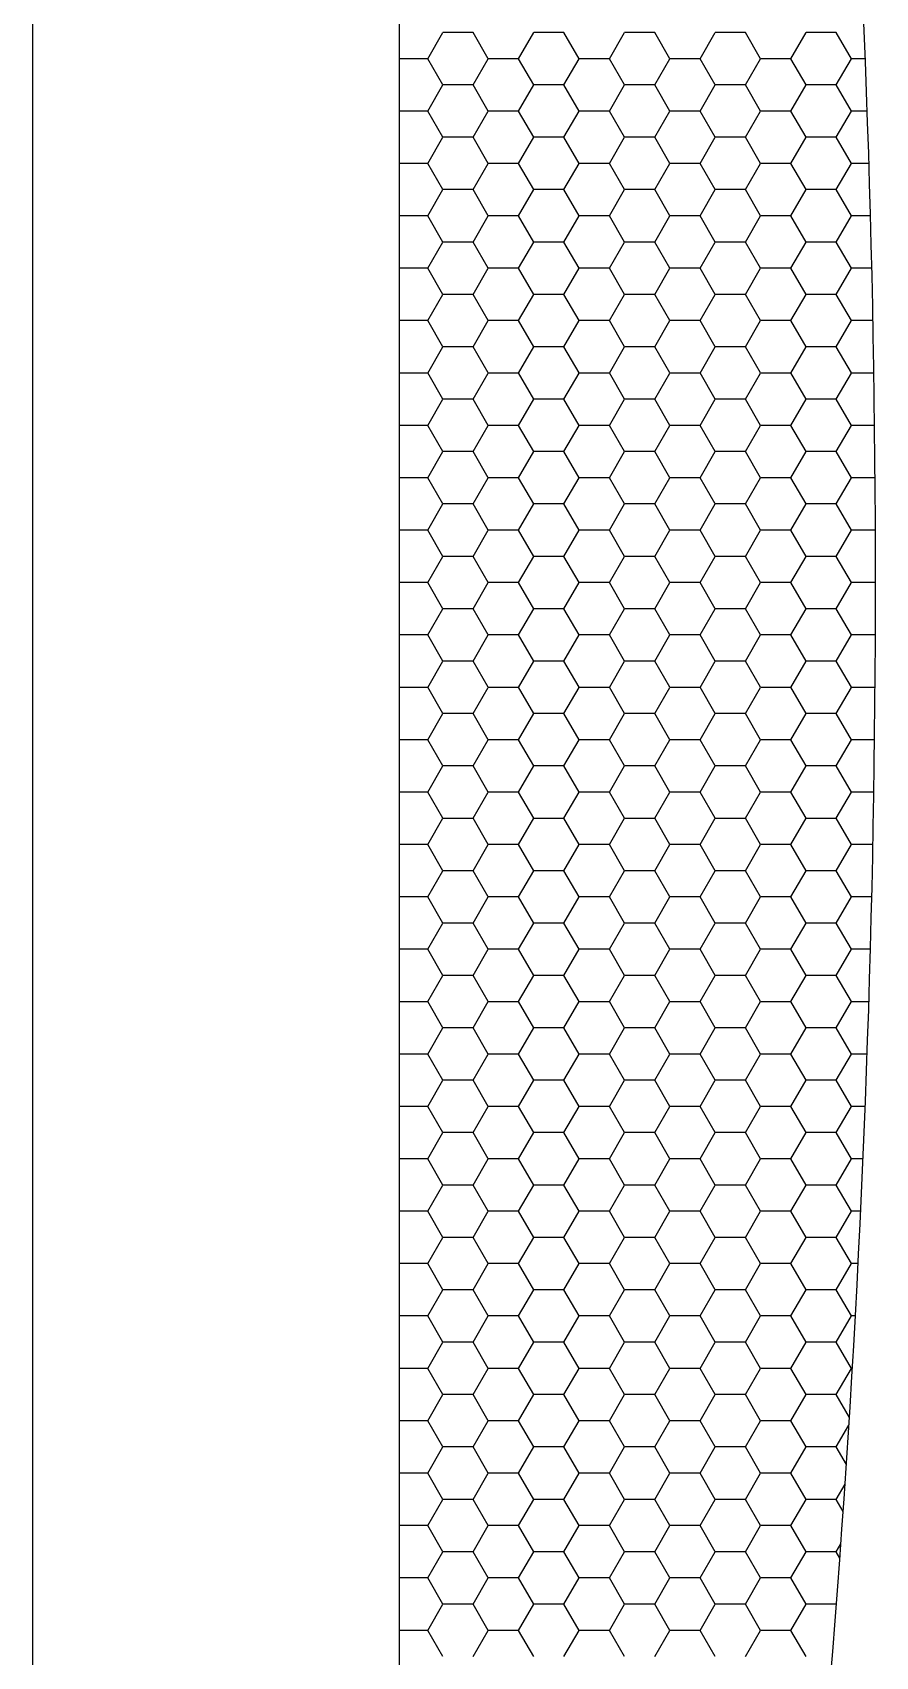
# Model space of a CAD drawing. Header units: millimetres. Extents: x 1474 to 2240, y 2278 to 2630.
# Drawn here: x 2224.9667 to 2225.1576, y 2608.3194 to 2608.6874 of the extents above; entities that cross this region are included whole.
import ezdxf

# ---------------------------------------------------------------- set-up
doc = ezdxf.new("R2010")
doc.units = ezdxf.units.MM
doc.layers.add('3', color=3, linetype='Continuous')

msp = doc.modelspace()

# ---------------------------------------------------------------- linework, layer by layer
at = {"layer": '3', "color": 5, "linetype": 'Continuous'}
for p, q in [((2225.0497, 2609.0487), (2225.0497, 2608.07728)), ((2224.96667, 2608.96568), (2224.96667, 2608.16031)), ((2225.05623, 2608.68144), (2225.05965, 2608.68738)), ((2225.0665, 2608.68737), (2225.05965, 2608.68737)), ((2225.06993, 2608.68144), (2225.0665, 2608.68738)), ((2225.07679, 2608.68144), (2225.08022, 2608.68738)), ((2225.08706, 2608.68737), (2225.08021, 2608.68737)), ((2225.09049, 2608.68144), (2225.08707, 2608.68738)), ((2225.09735, 2608.68144), (2225.10078, 2608.68738)), ((2225.10763, 2608.68737), (2225.10077, 2608.68737)), ((2225.11105, 2608.68144), (2225.10763, 2608.68738)), ((2225.11791, 2608.68144), (2225.12134, 2608.68738)), ((2225.12819, 2608.68737), (2225.12133, 2608.68737)), ((2225.13162, 2608.68144), (2225.12819, 2608.68738)), ((2225.13847, 2608.68144), (2225.1419, 2608.68738)), ((2225.14875, 2608.68737), (2225.1419, 2608.68737)), ((2225.15218, 2608.68144), (2225.14875, 2608.68738)), ((2225.05622, 2608.68144), (2225.0497, 2608.68144)), ((2225.05965, 2608.67551), (2225.05622, 2608.68144)), ((2225.06651, 2608.6755), (2225.06993, 2608.68144)), ((2225.07678, 2608.68144), (2225.06993, 2608.68144)), ((2225.08021, 2608.67551), (2225.07678, 2608.68144)), ((2225.08707, 2608.6755), (2225.0905, 2608.68144)), ((2225.09735, 2608.68144), (2225.09049, 2608.68144)), ((2225.10077, 2608.67551), (2225.09735, 2608.68144)), ((2225.10763, 2608.6755), (2225.11106, 2608.68144)), ((2225.11791, 2608.68144), (2225.11105, 2608.68144)), ((2225.12134, 2608.67551), (2225.11791, 2608.68144)), ((2225.12819, 2608.6755), (2225.13162, 2608.68144)), ((2225.13847, 2608.68144), (2225.13162, 2608.68144)), ((2225.1419, 2608.67551), (2225.13847, 2608.68144)), ((2225.14875, 2608.6755), (2225.15218, 2608.68144)), ((2225.15533, 2608.68144), (2225.15218, 2608.68144)), ((2225.05623, 2608.66957), (2225.05965, 2608.6755)), ((2225.0665, 2608.6755), (2225.05965, 2608.6755)), ((2225.06993, 2608.66957), (2225.0665, 2608.67551)), ((2225.07679, 2608.66957), (2225.08022, 2608.6755)), ((2225.08706, 2608.6755), (2225.08021, 2608.6755)), ((2225.09049, 2608.66957), (2225.08707, 2608.67551)), ((2225.09735, 2608.66957), (2225.10078, 2608.6755)), ((2225.10763, 2608.6755), (2225.10077, 2608.6755)), ((2225.11105, 2608.66957), (2225.10763, 2608.67551)), ((2225.11791, 2608.66957), (2225.12134, 2608.6755)), ((2225.12819, 2608.6755), (2225.12133, 2608.6755)), ((2225.13162, 2608.66957), (2225.12819, 2608.67551)), ((2225.13847, 2608.66957), (2225.1419, 2608.6755)), ((2225.14875, 2608.6755), (2225.1419, 2608.6755)), ((2225.15218, 2608.66957), (2225.14875, 2608.67551)), ((2225.05622, 2608.66957), (2225.0497, 2608.66957)), ((2225.05965, 2608.66364), (2225.05622, 2608.66957)), ((2225.06651, 2608.66363), (2225.06993, 2608.66957)), ((2225.07678, 2608.66957), (2225.06993, 2608.66957)), ((2225.08021, 2608.66364), (2225.07678, 2608.66957)), ((2225.08707, 2608.66363), (2225.0905, 2608.66957)), ((2225.09735, 2608.66957), (2225.09049, 2608.66957)), ((2225.10077, 2608.66364), (2225.09735, 2608.66957)), ((2225.10763, 2608.66363), (2225.11106, 2608.66957)), ((2225.11791, 2608.66957), (2225.11105, 2608.66957)), ((2225.12134, 2608.66364), (2225.11791, 2608.66957)), ((2225.12819, 2608.66363), (2225.13162, 2608.66957)), ((2225.13847, 2608.66957), (2225.13162, 2608.66957)), ((2225.1419, 2608.66364), (2225.13847, 2608.66957)), ((2225.14875, 2608.66363), (2225.15218, 2608.66957)), ((2225.15577, 2608.66957), (2225.15218, 2608.66957)), ((2225.05623, 2608.6577), (2225.05965, 2608.66363)), ((2225.0665, 2608.66363), (2225.05965, 2608.66363)), ((2225.06993, 2608.6577), (2225.0665, 2608.66364)), ((2225.07679, 2608.6577), (2225.08022, 2608.66363)), ((2225.08706, 2608.66363), (2225.08021, 2608.66363)), ((2225.09049, 2608.6577), (2225.08707, 2608.66364)), ((2225.09735, 2608.6577), (2225.10078, 2608.66363)), ((2225.10763, 2608.66363), (2225.10077, 2608.66363)), ((2225.11105, 2608.6577), (2225.10763, 2608.66364)), ((2225.11791, 2608.6577), (2225.12134, 2608.66363)), ((2225.12819, 2608.66363), (2225.12133, 2608.66363)), ((2225.13162, 2608.6577), (2225.12819, 2608.66364)), ((2225.13847, 2608.6577), (2225.1419, 2608.66363)), ((2225.14875, 2608.66363), (2225.1419, 2608.66363)), ((2225.15218, 2608.6577), (2225.14875, 2608.66364)), ((2225.05622, 2608.6577), (2225.0497, 2608.6577)), ((2225.05965, 2608.65177), (2225.05622, 2608.6577)), ((2225.06651, 2608.65176), (2225.06993, 2608.6577)), ((2225.07678, 2608.6577), (2225.06993, 2608.6577)), ((2225.08021, 2608.65177), (2225.07678, 2608.6577)), ((2225.08707, 2608.65176), (2225.0905, 2608.6577)), ((2225.09735, 2608.6577), (2225.09049, 2608.6577)), ((2225.10077, 2608.65177), (2225.09735, 2608.6577)), ((2225.10763, 2608.65176), (2225.11106, 2608.6577)), ((2225.11791, 2608.6577), (2225.11105, 2608.6577)), ((2225.12134, 2608.65177), (2225.11791, 2608.6577)), ((2225.12819, 2608.65176), (2225.13162, 2608.6577)), ((2225.13847, 2608.6577), (2225.13162, 2608.6577)), ((2225.1419, 2608.65177), (2225.13847, 2608.6577)), ((2225.14875, 2608.65176), (2225.15218, 2608.6577)), ((2225.15616, 2608.6577), (2225.15218, 2608.6577)), ((2225.05623, 2608.64583), (2225.05965, 2608.65176)), ((2225.0665, 2608.65176), (2225.05965, 2608.65176)), ((2225.06993, 2608.64583), (2225.0665, 2608.65177)), ((2225.07679, 2608.64583), (2225.08022, 2608.65176)), ((2225.08706, 2608.65176), (2225.08021, 2608.65176)), ((2225.09049, 2608.64583), (2225.08707, 2608.65177)), ((2225.09735, 2608.64583), (2225.10078, 2608.65176)), ((2225.10763, 2608.65176), (2225.10077, 2608.65176)), ((2225.11105, 2608.64583), (2225.10763, 2608.65177)), ((2225.11791, 2608.64583), (2225.12134, 2608.65176)), ((2225.12819, 2608.65176), (2225.12133, 2608.65176)), ((2225.13162, 2608.64583), (2225.12819, 2608.65177)), ((2225.13847, 2608.64583), (2225.1419, 2608.65176)), ((2225.14875, 2608.65176), (2225.1419, 2608.65176)), ((2225.15218, 2608.64583), (2225.14875, 2608.65177)), ((2225.05622, 2608.64582), (2225.0497, 2608.64582)), ((2225.05965, 2608.63989), (2225.05622, 2608.64583)), ((2225.06651, 2608.63989), (2225.06993, 2608.64583)), ((2225.07678, 2608.64582), (2225.06993, 2608.64582)), ((2225.08021, 2608.63989), (2225.07678, 2608.64583)), ((2225.08707, 2608.63989), (2225.0905, 2608.64583)), ((2225.09735, 2608.64582), (2225.09049, 2608.64582)), ((2225.10077, 2608.63989), (2225.09735, 2608.64583)), ((2225.10763, 2608.63989), (2225.11106, 2608.64583)), ((2225.11791, 2608.64582), (2225.11105, 2608.64582)), ((2225.12134, 2608.63989), (2225.11791, 2608.64583)), ((2225.12819, 2608.63989), (2225.13162, 2608.64583)), ((2225.13847, 2608.64582), (2225.13162, 2608.64582)), ((2225.1419, 2608.63989), (2225.13847, 2608.64583)), ((2225.14875, 2608.63989), (2225.15218, 2608.64583)), ((2225.15651, 2608.64582), (2225.15218, 2608.64582)), ((2225.05623, 2608.63395), (2225.05965, 2608.63989)), ((2225.0665, 2608.63989), (2225.05965, 2608.63989)), ((2225.06993, 2608.63396), (2225.0665, 2608.63989)), ((2225.07679, 2608.63395), (2225.08022, 2608.63989)), ((2225.08706, 2608.63989), (2225.08021, 2608.63989)), ((2225.09049, 2608.63396), (2225.08707, 2608.63989)), ((2225.09735, 2608.63395), (2225.10078, 2608.63989)), ((2225.10763, 2608.63989), (2225.10077, 2608.63989)), ((2225.11105, 2608.63396), (2225.10763, 2608.63989)), ((2225.11791, 2608.63395), (2225.12134, 2608.63989)), ((2225.12819, 2608.63989), (2225.12133, 2608.63989)), ((2225.13162, 2608.63396), (2225.12819, 2608.63989)), ((2225.13847, 2608.63395), (2225.1419, 2608.63989)), ((2225.14875, 2608.63989), (2225.1419, 2608.63989)), ((2225.15218, 2608.63396), (2225.14875, 2608.63989)), ((2225.05622, 2608.63395), (2225.0497, 2608.63395)), ((2225.05965, 2608.62802), (2225.05622, 2608.63396)), ((2225.06651, 2608.62802), (2225.06993, 2608.63395)), ((2225.07678, 2608.63395), (2225.06993, 2608.63395)), ((2225.08021, 2608.62802), (2225.07678, 2608.63396)), ((2225.08707, 2608.62802), (2225.0905, 2608.63395)), ((2225.09735, 2608.63395), (2225.09049, 2608.63395)), ((2225.10077, 2608.62802), (2225.09735, 2608.63396)), ((2225.10763, 2608.62802), (2225.11106, 2608.63395)), ((2225.11791, 2608.63395), (2225.11105, 2608.63395)), ((2225.12134, 2608.62802), (2225.11791, 2608.63396)), ((2225.12819, 2608.62802), (2225.13162, 2608.63395)), ((2225.13847, 2608.63395), (2225.13162, 2608.63395)), ((2225.1419, 2608.62802), (2225.13847, 2608.63396)), ((2225.14875, 2608.62802), (2225.15218, 2608.63395)), ((2225.15681, 2608.63395), (2225.15218, 2608.63395)), ((2225.05623, 2608.62208), (2225.05965, 2608.62802)), ((2225.0665, 2608.62802), (2225.05965, 2608.62802)), ((2225.06993, 2608.62209), (2225.0665, 2608.62802)), ((2225.07679, 2608.62208), (2225.08022, 2608.62802)), ((2225.08706, 2608.62802), (2225.08021, 2608.62802)), ((2225.09049, 2608.62209), (2225.08707, 2608.62802)), ((2225.09735, 2608.62208), (2225.10078, 2608.62802)), ((2225.10763, 2608.62802), (2225.10077, 2608.62802)), ((2225.11105, 2608.62209), (2225.10763, 2608.62802)), ((2225.11791, 2608.62208), (2225.12134, 2608.62802)), ((2225.12819, 2608.62802), (2225.12133, 2608.62802)), ((2225.13162, 2608.62209), (2225.12819, 2608.62802)), ((2225.13847, 2608.62208), (2225.1419, 2608.62802)), ((2225.14875, 2608.62802), (2225.1419, 2608.62802)), ((2225.15218, 2608.62209), (2225.14875, 2608.62802)), ((2225.05622, 2608.62208), (2225.0497, 2608.62208)), ((2225.05965, 2608.61615), (2225.05622, 2608.62209)), ((2225.06651, 2608.61615), (2225.06993, 2608.62208)), ((2225.07678, 2608.62208), (2225.06993, 2608.62208)), ((2225.08021, 2608.61615), (2225.07678, 2608.62209)), ((2225.08707, 2608.61615), (2225.0905, 2608.62208)), ((2225.09735, 2608.62208), (2225.09049, 2608.62208)), ((2225.10077, 2608.61615), (2225.09735, 2608.62209)), ((2225.10763, 2608.61615), (2225.11106, 2608.62208)), ((2225.11791, 2608.62208), (2225.11105, 2608.62208)), ((2225.12134, 2608.61615), (2225.11791, 2608.62209)), ((2225.12819, 2608.61615), (2225.13162, 2608.62208)), ((2225.13847, 2608.62208), (2225.13162, 2608.62208)), ((2225.1419, 2608.61615), (2225.13847, 2608.62209)), ((2225.14875, 2608.61615), (2225.15218, 2608.62208)), ((2225.15706, 2608.62208), (2225.15218, 2608.62208)), ((2225.05623, 2608.61021), (2225.05965, 2608.61615)), ((2225.0665, 2608.61615), (2225.05965, 2608.61615)), ((2225.06993, 2608.61022), (2225.0665, 2608.61615)), ((2225.07679, 2608.61021), (2225.08022, 2608.61615)), ((2225.08706, 2608.61615), (2225.08021, 2608.61615)), ((2225.09049, 2608.61022), (2225.08707, 2608.61615)), ((2225.09735, 2608.61021), (2225.10078, 2608.61615)), ((2225.10763, 2608.61615), (2225.10077, 2608.61615)), ((2225.11105, 2608.61022), (2225.10763, 2608.61615)), ((2225.11791, 2608.61021), (2225.12134, 2608.61615)), ((2225.12819, 2608.61615), (2225.12133, 2608.61615)), ((2225.13162, 2608.61022), (2225.12819, 2608.61615)), ((2225.13847, 2608.61021), (2225.1419, 2608.61615)), ((2225.14875, 2608.61615), (2225.1419, 2608.61615)), ((2225.15218, 2608.61022), (2225.14875, 2608.61615)), ((2225.05622, 2608.61021), (2225.0497, 2608.61021)), ((2225.05965, 2608.60428), (2225.05622, 2608.61022)), ((2225.06651, 2608.60428), (2225.06993, 2608.61021)), ((2225.07678, 2608.61021), (2225.06993, 2608.61021)), ((2225.08021, 2608.60428), (2225.07678, 2608.61022)), ((2225.08707, 2608.60428), (2225.0905, 2608.61021)), ((2225.09735, 2608.61021), (2225.09049, 2608.61021)), ((2225.10077, 2608.60428), (2225.09735, 2608.61022)), ((2225.10763, 2608.60428), (2225.11106, 2608.61021)), ((2225.11791, 2608.61021), (2225.11105, 2608.61021)), ((2225.12134, 2608.60428), (2225.11791, 2608.61022)), ((2225.12819, 2608.60428), (2225.13162, 2608.61021)), ((2225.13847, 2608.61021), (2225.13162, 2608.61021)), ((2225.1419, 2608.60428), (2225.13847, 2608.61022)), ((2225.14875, 2608.60428), (2225.15218, 2608.61021)), ((2225.15727, 2608.61021), (2225.15218, 2608.61021)), ((2225.05623, 2608.59834), (2225.05965, 2608.60428)), ((2225.0665, 2608.60427), (2225.05965, 2608.60427)), ((2225.06993, 2608.59834), (2225.0665, 2608.60428)), ((2225.07679, 2608.59834), (2225.08022, 2608.60428)), ((2225.08706, 2608.60427), (2225.08021, 2608.60427)), ((2225.09049, 2608.59834), (2225.08707, 2608.60428)), ((2225.09735, 2608.59834), (2225.10078, 2608.60428)), ((2225.10763, 2608.60427), (2225.10077, 2608.60427)), ((2225.11105, 2608.59834), (2225.10763, 2608.60428)), ((2225.11791, 2608.59834), (2225.12134, 2608.60428)), ((2225.12819, 2608.60427), (2225.12133, 2608.60427)), ((2225.13162, 2608.59834), (2225.12819, 2608.60428)), ((2225.13847, 2608.59834), (2225.1419, 2608.60428)), ((2225.14875, 2608.60427), (2225.1419, 2608.60427)), ((2225.15218, 2608.59834), (2225.14875, 2608.60428)), ((2225.05622, 2608.59834), (2225.0497, 2608.59834)), ((2225.05965, 2608.59241), (2225.05622, 2608.59834)), ((2225.06651, 2608.59241), (2225.06993, 2608.59834)), ((2225.07678, 2608.59834), (2225.06993, 2608.59834)), ((2225.08021, 2608.59241), (2225.07678, 2608.59834)), ((2225.08707, 2608.59241), (2225.0905, 2608.59834)), ((2225.09735, 2608.59834), (2225.09049, 2608.59834)), ((2225.10077, 2608.59241), (2225.09735, 2608.59834)), ((2225.10763, 2608.59241), (2225.11106, 2608.59834)), ((2225.11791, 2608.59834), (2225.11105, 2608.59834)), ((2225.12134, 2608.59241), (2225.11791, 2608.59834)), ((2225.12819, 2608.59241), (2225.13162, 2608.59834)), ((2225.13847, 2608.59834), (2225.13162, 2608.59834)), ((2225.1419, 2608.59241), (2225.13847, 2608.59834)), ((2225.14875, 2608.59241), (2225.15218, 2608.59834)), ((2225.15743, 2608.59834), (2225.15218, 2608.59834)), ((2225.05623, 2608.58647), (2225.05965, 2608.59241)), ((2225.0665, 2608.5924), (2225.05965, 2608.5924)), ((2225.06993, 2608.58647), (2225.0665, 2608.59241)), ((2225.07679, 2608.58647), (2225.08022, 2608.59241)), ((2225.08706, 2608.5924), (2225.08021, 2608.5924)), ((2225.09049, 2608.58647), (2225.08707, 2608.59241)), ((2225.09735, 2608.58647), (2225.10078, 2608.59241)), ((2225.10763, 2608.5924), (2225.10077, 2608.5924)), ((2225.11105, 2608.58647), (2225.10763, 2608.59241)), ((2225.11791, 2608.58647), (2225.12134, 2608.59241)), ((2225.12819, 2608.5924), (2225.12133, 2608.5924)), ((2225.13162, 2608.58647), (2225.12819, 2608.59241)), ((2225.13847, 2608.58647), (2225.1419, 2608.59241)), ((2225.14875, 2608.5924), (2225.1419, 2608.5924)), ((2225.15218, 2608.58647), (2225.14875, 2608.59241)), ((2225.05622, 2608.58647), (2225.0497, 2608.58647)), ((2225.05965, 2608.58054), (2225.05622, 2608.58647)), ((2225.06651, 2608.58053), (2225.06993, 2608.58647)), ((2225.07678, 2608.58647), (2225.06993, 2608.58647)), ((2225.08021, 2608.58054), (2225.07678, 2608.58647)), ((2225.08707, 2608.58053), (2225.0905, 2608.58647)), ((2225.09735, 2608.58647), (2225.09049, 2608.58647)), ((2225.10077, 2608.58054), (2225.09735, 2608.58647)), ((2225.10763, 2608.58053), (2225.11106, 2608.58647)), ((2225.11791, 2608.58647), (2225.11105, 2608.58647)), ((2225.12134, 2608.58054), (2225.11791, 2608.58647)), ((2225.12819, 2608.58053), (2225.13162, 2608.58647)), ((2225.13847, 2608.58647), (2225.13162, 2608.58647)), ((2225.1419, 2608.58054), (2225.13847, 2608.58647)), ((2225.14875, 2608.58053), (2225.15218, 2608.58647)), ((2225.15755, 2608.58647), (2225.15218, 2608.58647)), ((2225.05623, 2608.5746), (2225.05965, 2608.58053)), ((2225.0665, 2608.58053), (2225.05965, 2608.58053)), ((2225.06993, 2608.5746), (2225.0665, 2608.58054)), ((2225.07679, 2608.5746), (2225.08022, 2608.58053)), ((2225.08706, 2608.58053), (2225.08021, 2608.58053)), ((2225.09049, 2608.5746), (2225.08707, 2608.58054)), ((2225.09735, 2608.5746), (2225.10078, 2608.58053)), ((2225.10763, 2608.58053), (2225.10077, 2608.58053)), ((2225.11105, 2608.5746), (2225.10763, 2608.58054)), ((2225.11791, 2608.5746), (2225.12134, 2608.58053)), ((2225.12819, 2608.58053), (2225.12133, 2608.58053)), ((2225.13162, 2608.5746), (2225.12819, 2608.58054)), ((2225.13847, 2608.5746), (2225.1419, 2608.58053)), ((2225.14875, 2608.58053), (2225.1419, 2608.58053)), ((2225.15218, 2608.5746), (2225.14875, 2608.58054)), ((2225.05622, 2608.5746), (2225.0497, 2608.5746)), ((2225.05965, 2608.56867), (2225.05622, 2608.5746)), ((2225.06651, 2608.56866), (2225.06993, 2608.5746)), ((2225.07678, 2608.5746), (2225.06993, 2608.5746)), ((2225.08021, 2608.56867), (2225.07678, 2608.5746)), ((2225.08707, 2608.56866), (2225.0905, 2608.5746)), ((2225.09735, 2608.5746), (2225.09049, 2608.5746)), ((2225.10077, 2608.56867), (2225.09735, 2608.5746)), ((2225.10763, 2608.56866), (2225.11106, 2608.5746)), ((2225.11791, 2608.5746), (2225.11105, 2608.5746)), ((2225.12134, 2608.56867), (2225.11791, 2608.5746)), ((2225.12819, 2608.56866), (2225.13162, 2608.5746)), ((2225.13847, 2608.5746), (2225.13162, 2608.5746)), ((2225.1419, 2608.56867), (2225.13847, 2608.5746)), ((2225.14875, 2608.56866), (2225.15218, 2608.5746)), ((2225.15762, 2608.5746), (2225.15218, 2608.5746)), ((2225.05623, 2608.56273), (2225.05965, 2608.56866)), ((2225.0665, 2608.56866), (2225.05965, 2608.56866)), ((2225.06993, 2608.56273), (2225.0665, 2608.56867)), ((2225.07679, 2608.56273), (2225.08022, 2608.56866)), ((2225.08706, 2608.56866), (2225.08021, 2608.56866)), ((2225.09049, 2608.56273), (2225.08707, 2608.56867)), ((2225.09735, 2608.56273), (2225.10078, 2608.56866)), ((2225.10763, 2608.56866), (2225.10077, 2608.56866)), ((2225.11105, 2608.56273), (2225.10763, 2608.56867)), ((2225.11791, 2608.56273), (2225.12134, 2608.56866)), ((2225.12819, 2608.56866), (2225.12133, 2608.56866)), ((2225.13162, 2608.56273), (2225.12819, 2608.56867)), ((2225.13847, 2608.56273), (2225.1419, 2608.56866)), ((2225.14875, 2608.56866), (2225.1419, 2608.56866)), ((2225.15218, 2608.56273), (2225.14875, 2608.56867)), ((2225.05622, 2608.56272), (2225.0497, 2608.56272)), ((2225.05965, 2608.55679), (2225.05622, 2608.56273)), ((2225.06651, 2608.55679), (2225.06993, 2608.56273)), ((2225.07678, 2608.56272), (2225.06993, 2608.56272)), ((2225.08021, 2608.55679), (2225.07678, 2608.56273)), ((2225.08707, 2608.55679), (2225.0905, 2608.56273)), ((2225.09735, 2608.56272), (2225.09049, 2608.56272)), ((2225.10077, 2608.55679), (2225.09735, 2608.56273)), ((2225.10763, 2608.55679), (2225.11106, 2608.56273)), ((2225.11791, 2608.56272), (2225.11105, 2608.56272)), ((2225.12134, 2608.55679), (2225.11791, 2608.56273)), ((2225.12819, 2608.55679), (2225.13162, 2608.56273)), ((2225.13847, 2608.56272), (2225.13162, 2608.56272)), ((2225.1419, 2608.55679), (2225.13847, 2608.56273)), ((2225.14875, 2608.55679), (2225.15218, 2608.56273)), ((2225.15764, 2608.56272), (2225.15218, 2608.56272)), ((2225.05623, 2608.55086), (2225.05965, 2608.55679)), ((2225.0665, 2608.55679), (2225.05965, 2608.55679)), ((2225.06993, 2608.55086), (2225.0665, 2608.55679)), ((2225.07679, 2608.55086), (2225.08022, 2608.55679)), ((2225.08706, 2608.55679), (2225.08021, 2608.55679)), ((2225.09049, 2608.55086), (2225.08707, 2608.55679)), ((2225.09735, 2608.55086), (2225.10078, 2608.55679)), ((2225.10763, 2608.55679), (2225.10077, 2608.55679)), ((2225.11105, 2608.55086), (2225.10763, 2608.55679)), ((2225.11791, 2608.55086), (2225.12134, 2608.55679)), ((2225.12819, 2608.55679), (2225.12133, 2608.55679)), ((2225.13162, 2608.55086), (2225.12819, 2608.55679)), ((2225.13847, 2608.55086), (2225.1419, 2608.55679)), ((2225.14875, 2608.55679), (2225.1419, 2608.55679)), ((2225.15218, 2608.55086), (2225.14875, 2608.55679)), ((2225.05622, 2608.55085), (2225.0497, 2608.55085)), ((2225.05965, 2608.54492), (2225.05622, 2608.55086)), ((2225.06651, 2608.54492), (2225.06993, 2608.55086)), ((2225.07678, 2608.55085), (2225.06993, 2608.55085)), ((2225.08021, 2608.54492), (2225.07678, 2608.55086)), ((2225.08707, 2608.54492), (2225.0905, 2608.55086)), ((2225.09735, 2608.55085), (2225.09049, 2608.55085)), ((2225.10077, 2608.54492), (2225.09735, 2608.55086)), ((2225.10763, 2608.54492), (2225.11106, 2608.55086)), ((2225.11791, 2608.55085), (2225.11105, 2608.55085)), ((2225.12134, 2608.54492), (2225.11791, 2608.55086)), ((2225.12819, 2608.54492), (2225.13162, 2608.55086)), ((2225.13847, 2608.55085), (2225.13162, 2608.55085)), ((2225.1419, 2608.54492), (2225.13847, 2608.55086)), ((2225.14875, 2608.54492), (2225.15218, 2608.55086)), ((2225.15761, 2608.55085), (2225.15218, 2608.55085)), ((2225.05623, 2608.53898), (2225.05965, 2608.54492)), ((2225.0665, 2608.54492), (2225.05965, 2608.54492)), ((2225.06993, 2608.53899), (2225.0665, 2608.54492)), ((2225.07679, 2608.53898), (2225.08022, 2608.54492)), ((2225.08706, 2608.54492), (2225.08021, 2608.54492)), ((2225.09049, 2608.53899), (2225.08707, 2608.54492)), ((2225.09735, 2608.53898), (2225.10078, 2608.54492)), ((2225.10763, 2608.54492), (2225.10077, 2608.54492)), ((2225.11105, 2608.53899), (2225.10763, 2608.54492)), ((2225.11791, 2608.53898), (2225.12134, 2608.54492)), ((2225.12819, 2608.54492), (2225.12133, 2608.54492)), ((2225.13162, 2608.53899), (2225.12819, 2608.54492)), ((2225.13847, 2608.53898), (2225.1419, 2608.54492)), ((2225.14875, 2608.54492), (2225.1419, 2608.54492)), ((2225.15218, 2608.53899), (2225.14875, 2608.54492)), ((2225.05622, 2608.53898), (2225.0497, 2608.53898)), ((2225.05965, 2608.53305), (2225.05622, 2608.53899)), ((2225.06651, 2608.53305), (2225.06993, 2608.53898)), ((2225.07678, 2608.53898), (2225.06993, 2608.53898)), ((2225.08021, 2608.53305), (2225.07678, 2608.53899)), ((2225.08707, 2608.53305), (2225.0905, 2608.53898)), ((2225.09735, 2608.53898), (2225.09049, 2608.53898)), ((2225.10077, 2608.53305), (2225.09735, 2608.53899)), ((2225.10763, 2608.53305), (2225.11106, 2608.53898)), ((2225.11791, 2608.53898), (2225.11105, 2608.53898)), ((2225.12134, 2608.53305), (2225.11791, 2608.53899)), ((2225.12819, 2608.53305), (2225.13162, 2608.53898)), ((2225.13847, 2608.53898), (2225.13162, 2608.53898)), ((2225.1419, 2608.53305), (2225.13847, 2608.53899)), ((2225.14875, 2608.53305), (2225.15218, 2608.53898)), ((2225.15754, 2608.53898), (2225.15218, 2608.53898)), ((2225.05623, 2608.52711), (2225.05965, 2608.53305)), ((2225.0665, 2608.53305), (2225.05965, 2608.53305)), ((2225.06993, 2608.52712), (2225.0665, 2608.53305)), ((2225.07679, 2608.52711), (2225.08022, 2608.53305)), ((2225.08706, 2608.53305), (2225.08021, 2608.53305)), ((2225.09049, 2608.52712), (2225.08707, 2608.53305)), ((2225.09735, 2608.52711), (2225.10078, 2608.53305)), ((2225.10763, 2608.53305), (2225.10077, 2608.53305)), ((2225.11105, 2608.52712), (2225.10763, 2608.53305)), ((2225.11791, 2608.52711), (2225.12134, 2608.53305)), ((2225.12819, 2608.53305), (2225.12133, 2608.53305)), ((2225.13162, 2608.52712), (2225.12819, 2608.53305)), ((2225.13847, 2608.52711), (2225.1419, 2608.53305)), ((2225.14875, 2608.53305), (2225.1419, 2608.53305)), ((2225.15218, 2608.52712), (2225.14875, 2608.53305)), ((2225.05622, 2608.52711), (2225.0497, 2608.52711)), ((2225.05965, 2608.52118), (2225.05622, 2608.52712)), ((2225.06651, 2608.52118), (2225.06993, 2608.52711)), ((2225.07678, 2608.52711), (2225.06993, 2608.52711)), ((2225.08021, 2608.52118), (2225.07678, 2608.52712)), ((2225.08707, 2608.52118), (2225.0905, 2608.52711)), ((2225.09735, 2608.52711), (2225.09049, 2608.52711)), ((2225.10077, 2608.52118), (2225.09735, 2608.52712)), ((2225.10763, 2608.52118), (2225.11106, 2608.52711)), ((2225.11791, 2608.52711), (2225.11105, 2608.52711)), ((2225.12134, 2608.52118), (2225.11791, 2608.52712)), ((2225.12819, 2608.52118), (2225.13162, 2608.52711)), ((2225.13847, 2608.52711), (2225.13162, 2608.52711)), ((2225.1419, 2608.52118), (2225.13847, 2608.52712)), ((2225.14875, 2608.52118), (2225.15218, 2608.52711)), ((2225.15743, 2608.52711), (2225.15218, 2608.52711)), ((2225.05623, 2608.51524), (2225.05965, 2608.52118)), ((2225.0665, 2608.52117), (2225.05965, 2608.52117)), ((2225.06993, 2608.51524), (2225.0665, 2608.52118)), ((2225.07679, 2608.51524), (2225.08022, 2608.52118)), ((2225.08706, 2608.52117), (2225.08021, 2608.52117)), ((2225.09049, 2608.51524), (2225.08707, 2608.52118)), ((2225.09735, 2608.51524), (2225.10078, 2608.52118)), ((2225.10763, 2608.52117), (2225.10077, 2608.52117)), ((2225.11105, 2608.51524), (2225.10763, 2608.52118)), ((2225.11791, 2608.51524), (2225.12134, 2608.52118)), ((2225.12819, 2608.52117), (2225.12133, 2608.52117)), ((2225.13162, 2608.51524), (2225.12819, 2608.52118)), ((2225.13847, 2608.51524), (2225.1419, 2608.52118)), ((2225.14875, 2608.52117), (2225.1419, 2608.52117)), ((2225.15218, 2608.51524), (2225.14875, 2608.52118)), ((2225.05622, 2608.51524), (2225.0497, 2608.51524)), ((2225.05965, 2608.50931), (2225.05622, 2608.51524)), ((2225.06651, 2608.50931), (2225.06993, 2608.51524)), ((2225.07678, 2608.51524), (2225.06993, 2608.51524)), ((2225.08021, 2608.50931), (2225.07678, 2608.51524)), ((2225.08707, 2608.50931), (2225.0905, 2608.51524)), ((2225.09735, 2608.51524), (2225.09049, 2608.51524)), ((2225.10077, 2608.50931), (2225.09735, 2608.51524)), ((2225.10763, 2608.50931), (2225.11106, 2608.51524)), ((2225.11791, 2608.51524), (2225.11105, 2608.51524)), ((2225.12134, 2608.50931), (2225.11791, 2608.51524)), ((2225.12819, 2608.50931), (2225.13162, 2608.51524)), ((2225.13847, 2608.51524), (2225.13162, 2608.51524)), ((2225.1419, 2608.50931), (2225.13847, 2608.51524)), ((2225.14875, 2608.50931), (2225.15218, 2608.51524)), ((2225.15726, 2608.51524), (2225.15218, 2608.51524)), ((2225.05623, 2608.50337), (2225.05965, 2608.50931)), ((2225.0665, 2608.5093), (2225.05965, 2608.5093)), ((2225.06993, 2608.50337), (2225.0665, 2608.50931)), ((2225.07679, 2608.50337), (2225.08022, 2608.50931)), ((2225.08706, 2608.5093), (2225.08021, 2608.5093)), ((2225.09049, 2608.50337), (2225.08707, 2608.50931)), ((2225.09735, 2608.50337), (2225.10078, 2608.50931)), ((2225.10763, 2608.5093), (2225.10077, 2608.5093)), ((2225.11105, 2608.50337), (2225.10763, 2608.50931)), ((2225.11791, 2608.50337), (2225.12134, 2608.50931)), ((2225.12819, 2608.5093), (2225.12133, 2608.5093)), ((2225.13162, 2608.50337), (2225.12819, 2608.50931)), ((2225.13847, 2608.50337), (2225.1419, 2608.50931)), ((2225.14875, 2608.5093), (2225.1419, 2608.5093)), ((2225.15218, 2608.50337), (2225.14875, 2608.50931)), ((2225.05622, 2608.50337), (2225.0497, 2608.50337)), ((2225.05965, 2608.49744), (2225.05622, 2608.50337)), ((2225.06651, 2608.49743), (2225.06993, 2608.50337)), ((2225.07678, 2608.50337), (2225.06993, 2608.50337)), ((2225.08021, 2608.49744), (2225.07678, 2608.50337)), ((2225.08707, 2608.49743), (2225.0905, 2608.50337)), ((2225.09735, 2608.50337), (2225.09049, 2608.50337)), ((2225.10077, 2608.49744), (2225.09735, 2608.50337)), ((2225.10763, 2608.49743), (2225.11106, 2608.50337)), ((2225.11791, 2608.50337), (2225.11105, 2608.50337)), ((2225.12134, 2608.49744), (2225.11791, 2608.50337)), ((2225.12819, 2608.49743), (2225.13162, 2608.50337)), ((2225.13847, 2608.50337), (2225.13162, 2608.50337)), ((2225.1419, 2608.49744), (2225.13847, 2608.50337)), ((2225.14875, 2608.49743), (2225.15218, 2608.50337)), ((2225.15705, 2608.50337), (2225.15218, 2608.50337)), ((2225.05623, 2608.4915), (2225.05965, 2608.49743)), ((2225.0665, 2608.49743), (2225.05965, 2608.49743)), ((2225.06993, 2608.4915), (2225.0665, 2608.49744)), ((2225.07679, 2608.4915), (2225.08022, 2608.49743)), ((2225.08706, 2608.49743), (2225.08021, 2608.49743)), ((2225.09049, 2608.4915), (2225.08707, 2608.49744)), ((2225.09735, 2608.4915), (2225.10078, 2608.49743)), ((2225.10763, 2608.49743), (2225.10077, 2608.49743)), ((2225.11105, 2608.4915), (2225.10763, 2608.49744)), ((2225.11791, 2608.4915), (2225.12134, 2608.49743)), ((2225.12819, 2608.49743), (2225.12133, 2608.49743)), ((2225.13162, 2608.4915), (2225.12819, 2608.49744)), ((2225.13847, 2608.4915), (2225.1419, 2608.49743)), ((2225.14875, 2608.49743), (2225.1419, 2608.49743)), ((2225.15218, 2608.4915), (2225.14875, 2608.49744)), ((2225.05622, 2608.4915), (2225.0497, 2608.4915)), ((2225.05965, 2608.48557), (2225.05622, 2608.4915)), ((2225.06651, 2608.48556), (2225.06993, 2608.4915)), ((2225.07678, 2608.4915), (2225.06993, 2608.4915)), ((2225.08021, 2608.48557), (2225.07678, 2608.4915)), ((2225.08707, 2608.48556), (2225.0905, 2608.4915)), ((2225.09735, 2608.4915), (2225.09049, 2608.4915)), ((2225.10077, 2608.48557), (2225.09735, 2608.4915)), ((2225.10763, 2608.48556), (2225.11106, 2608.4915)), ((2225.11791, 2608.4915), (2225.11105, 2608.4915)), ((2225.12134, 2608.48557), (2225.11791, 2608.4915)), ((2225.12819, 2608.48556), (2225.13162, 2608.4915)), ((2225.13847, 2608.4915), (2225.13162, 2608.4915)), ((2225.1419, 2608.48557), (2225.13847, 2608.4915)), ((2225.14875, 2608.48556), (2225.15218, 2608.4915)), ((2225.1568, 2608.4915), (2225.15218, 2608.4915)), ((2225.05623, 2608.47963), (2225.05965, 2608.48556)), ((2225.0665, 2608.48556), (2225.05965, 2608.48556)), ((2225.06993, 2608.47963), (2225.0665, 2608.48557)), ((2225.07679, 2608.47963), (2225.08022, 2608.48556)), ((2225.08706, 2608.48556), (2225.08021, 2608.48556)), ((2225.09049, 2608.47963), (2225.08707, 2608.48557)), ((2225.09735, 2608.47963), (2225.10078, 2608.48556)), ((2225.10763, 2608.48556), (2225.10077, 2608.48556)), ((2225.11105, 2608.47963), (2225.10763, 2608.48557)), ((2225.11791, 2608.47963), (2225.12134, 2608.48556)), ((2225.12819, 2608.48556), (2225.12133, 2608.48556)), ((2225.13162, 2608.47963), (2225.12819, 2608.48557)), ((2225.13847, 2608.47963), (2225.1419, 2608.48556)), ((2225.14875, 2608.48556), (2225.1419, 2608.48556)), ((2225.15218, 2608.47963), (2225.14875, 2608.48557)), ((2225.05622, 2608.47963), (2225.0497, 2608.47963)), ((2225.05965, 2608.47369), (2225.05622, 2608.47963)), ((2225.06651, 2608.47369), (2225.06993, 2608.47963)), ((2225.07678, 2608.47963), (2225.06993, 2608.47963)), ((2225.08021, 2608.47369), (2225.07678, 2608.47963)), ((2225.08707, 2608.47369), (2225.0905, 2608.47963)), ((2225.09735, 2608.47963), (2225.09049, 2608.47963)), ((2225.10077, 2608.47369), (2225.09735, 2608.47963)), ((2225.10763, 2608.47369), (2225.11106, 2608.47963)), ((2225.11791, 2608.47963), (2225.11105, 2608.47963)), ((2225.12134, 2608.47369), (2225.11791, 2608.47963)), ((2225.12819, 2608.47369), (2225.13162, 2608.47963)), ((2225.13847, 2608.47963), (2225.13162, 2608.47963)), ((2225.1419, 2608.47369), (2225.13847, 2608.47963)), ((2225.14875, 2608.47369), (2225.15218, 2608.47963)), ((2225.1565, 2608.47963), (2225.15218, 2608.47963)), ((2225.05623, 2608.46776), (2225.05965, 2608.47369)), ((2225.0665, 2608.47369), (2225.05965, 2608.47369)), ((2225.06993, 2608.46776), (2225.0665, 2608.47369)), ((2225.07679, 2608.46776), (2225.08022, 2608.47369)), ((2225.08706, 2608.47369), (2225.08021, 2608.47369)), ((2225.09049, 2608.46776), (2225.08707, 2608.47369)), ((2225.09735, 2608.46776), (2225.10078, 2608.47369)), ((2225.10763, 2608.47369), (2225.10077, 2608.47369)), ((2225.11105, 2608.46776), (2225.10763, 2608.47369)), ((2225.11791, 2608.46776), (2225.12134, 2608.47369)), ((2225.12819, 2608.47369), (2225.12133, 2608.47369)), ((2225.13162, 2608.46776), (2225.12819, 2608.47369)), ((2225.13847, 2608.46776), (2225.1419, 2608.47369)), ((2225.14875, 2608.47369), (2225.1419, 2608.47369)), ((2225.15218, 2608.46776), (2225.14875, 2608.47369)), ((2225.05622, 2608.46775), (2225.0497, 2608.46775)), ((2225.05965, 2608.46182), (2225.05622, 2608.46776)), ((2225.06651, 2608.46182), (2225.06993, 2608.46776)), ((2225.07678, 2608.46775), (2225.06993, 2608.46775)), ((2225.08021, 2608.46182), (2225.07678, 2608.46776)), ((2225.08707, 2608.46182), (2225.0905, 2608.46776)), ((2225.09735, 2608.46775), (2225.09049, 2608.46775)), ((2225.10077, 2608.46182), (2225.09735, 2608.46776)), ((2225.10763, 2608.46182), (2225.11106, 2608.46776)), ((2225.11791, 2608.46775), (2225.11105, 2608.46775)), ((2225.12134, 2608.46182), (2225.11791, 2608.46776)), ((2225.12819, 2608.46182), (2225.13162, 2608.46776)), ((2225.13847, 2608.46775), (2225.13162, 2608.46775)), ((2225.1419, 2608.46182), (2225.13847, 2608.46776)), ((2225.14875, 2608.46182), (2225.15218, 2608.46776)), ((2225.15615, 2608.46775), (2225.15218, 2608.46775)), ((2225.05623, 2608.45588), (2225.05965, 2608.46182)), ((2225.0665, 2608.46182), (2225.05965, 2608.46182)), ((2225.06993, 2608.45589), (2225.0665, 2608.46182)), ((2225.07679, 2608.45588), (2225.08022, 2608.46182)), ((2225.08706, 2608.46182), (2225.08021, 2608.46182)), ((2225.09049, 2608.45589), (2225.08707, 2608.46182)), ((2225.09735, 2608.45588), (2225.10078, 2608.46182)), ((2225.10763, 2608.46182), (2225.10077, 2608.46182)), ((2225.11105, 2608.45589), (2225.10763, 2608.46182)), ((2225.11791, 2608.45588), (2225.12134, 2608.46182)), ((2225.12819, 2608.46182), (2225.12133, 2608.46182)), ((2225.13162, 2608.45589), (2225.12819, 2608.46182)), ((2225.13847, 2608.45588), (2225.1419, 2608.46182)), ((2225.14875, 2608.46182), (2225.1419, 2608.46182)), ((2225.15218, 2608.45589), (2225.14875, 2608.46182)), ((2225.05622, 2608.45588), (2225.0497, 2608.45588)), ((2225.05965, 2608.44995), (2225.05622, 2608.45589)), ((2225.06651, 2608.44995), (2225.06993, 2608.45588)), ((2225.07678, 2608.45588), (2225.06993, 2608.45588)), ((2225.08021, 2608.44995), (2225.07678, 2608.45589)), ((2225.08707, 2608.44995), (2225.0905, 2608.45588)), ((2225.09735, 2608.45588), (2225.09049, 2608.45588)), ((2225.10077, 2608.44995), (2225.09735, 2608.45589)), ((2225.10763, 2608.44995), (2225.11106, 2608.45588)), ((2225.11791, 2608.45588), (2225.11105, 2608.45588)), ((2225.12134, 2608.44995), (2225.11791, 2608.45589)), ((2225.12819, 2608.44995), (2225.13162, 2608.45588)), ((2225.13847, 2608.45588), (2225.13162, 2608.45588)), ((2225.1419, 2608.44995), (2225.13847, 2608.45589)), ((2225.14875, 2608.44995), (2225.15218, 2608.45588)), ((2225.15575, 2608.45588), (2225.15218, 2608.45588)), ((2225.05623, 2608.44401), (2225.05965, 2608.44995)), ((2225.0665, 2608.44995), (2225.05965, 2608.44995)), ((2225.06993, 2608.44402), (2225.0665, 2608.44995)), ((2225.07679, 2608.44401), (2225.08022, 2608.44995)), ((2225.08706, 2608.44995), (2225.08021, 2608.44995)), ((2225.09049, 2608.44402), (2225.08707, 2608.44995)), ((2225.09735, 2608.44401), (2225.10078, 2608.44995)), ((2225.10763, 2608.44995), (2225.10077, 2608.44995)), ((2225.11105, 2608.44402), (2225.10763, 2608.44995)), ((2225.11791, 2608.44401), (2225.12134, 2608.44995)), ((2225.12819, 2608.44995), (2225.12133, 2608.44995)), ((2225.13162, 2608.44402), (2225.12819, 2608.44995)), ((2225.13847, 2608.44401), (2225.1419, 2608.44995)), ((2225.14875, 2608.44995), (2225.1419, 2608.44995)), ((2225.15218, 2608.44402), (2225.14875, 2608.44995)), ((2225.05622, 2608.44401), (2225.0497, 2608.44401)), ((2225.05965, 2608.43808), (2225.05622, 2608.44402)), ((2225.06651, 2608.43808), (2225.06993, 2608.44401)), ((2225.07678, 2608.44401), (2225.06993, 2608.44401)), ((2225.08021, 2608.43808), (2225.07678, 2608.44402)), ((2225.08707, 2608.43808), (2225.0905, 2608.44401)), ((2225.09735, 2608.44401), (2225.09049, 2608.44401)), ((2225.10077, 2608.43808), (2225.09735, 2608.44402)), ((2225.10763, 2608.43808), (2225.11106, 2608.44401)), ((2225.11791, 2608.44401), (2225.11105, 2608.44401)), ((2225.12134, 2608.43808), (2225.11791, 2608.44402)), ((2225.12819, 2608.43808), (2225.13162, 2608.44401)), ((2225.13847, 2608.44401), (2225.13162, 2608.44401)), ((2225.1419, 2608.43808), (2225.13847, 2608.44402)), ((2225.14875, 2608.43808), (2225.15218, 2608.44401)), ((2225.15531, 2608.44401), (2225.15218, 2608.44401)), ((2225.05623, 2608.43214), (2225.05965, 2608.43808)), ((2225.0665, 2608.43808), (2225.05965, 2608.43808)), ((2225.06993, 2608.43214), (2225.0665, 2608.43808)), ((2225.07679, 2608.43214), (2225.08022, 2608.43808)), ((2225.08706, 2608.43808), (2225.08021, 2608.43808)), ((2225.09049, 2608.43214), (2225.08707, 2608.43808)), ((2225.09735, 2608.43214), (2225.10078, 2608.43808)), ((2225.10763, 2608.43808), (2225.10077, 2608.43808)), ((2225.11105, 2608.43214), (2225.10763, 2608.43808)), ((2225.11791, 2608.43214), (2225.12134, 2608.43808)), ((2225.12819, 2608.43808), (2225.12133, 2608.43808)), ((2225.13162, 2608.43214), (2225.12819, 2608.43808)), ((2225.13847, 2608.43214), (2225.1419, 2608.43808)), ((2225.14875, 2608.43808), (2225.1419, 2608.43808)), ((2225.15218, 2608.43214), (2225.14875, 2608.43808)), ((2225.05622, 2608.43214), (2225.0497, 2608.43214)), ((2225.05965, 2608.42621), (2225.05622, 2608.43214)), ((2225.06651, 2608.42621), (2225.06993, 2608.43214)), ((2225.07678, 2608.43214), (2225.06993, 2608.43214)), ((2225.08021, 2608.42621), (2225.07678, 2608.43214)), ((2225.08707, 2608.42621), (2225.0905, 2608.43214)), ((2225.09735, 2608.43214), (2225.09049, 2608.43214)), ((2225.10077, 2608.42621), (2225.09735, 2608.43214)), ((2225.10763, 2608.42621), (2225.11106, 2608.43214)), ((2225.11791, 2608.43214), (2225.11105, 2608.43214)), ((2225.12134, 2608.42621), (2225.11791, 2608.43214)), ((2225.12819, 2608.42621), (2225.13162, 2608.43214)), ((2225.13847, 2608.43214), (2225.13162, 2608.43214)), ((2225.1419, 2608.42621), (2225.13847, 2608.43214)), ((2225.14875, 2608.42621), (2225.15218, 2608.43214)), ((2225.15482, 2608.43214), (2225.15218, 2608.43214)), ((2225.05623, 2608.42027), (2225.05965, 2608.42621)), ((2225.0665, 2608.4262), (2225.05965, 2608.4262)), ((2225.06993, 2608.42027), (2225.0665, 2608.42621)), ((2225.07679, 2608.42027), (2225.08022, 2608.42621)), ((2225.08706, 2608.4262), (2225.08021, 2608.4262)), ((2225.09049, 2608.42027), (2225.08707, 2608.42621)), ((2225.09735, 2608.42027), (2225.10078, 2608.42621)), ((2225.10763, 2608.4262), (2225.10077, 2608.4262)), ((2225.11105, 2608.42027), (2225.10763, 2608.42621)), ((2225.11791, 2608.42027), (2225.12134, 2608.42621)), ((2225.12819, 2608.4262), (2225.12133, 2608.4262)), ((2225.13162, 2608.42027), (2225.12819, 2608.42621)), ((2225.13847, 2608.42027), (2225.1419, 2608.42621)), ((2225.14875, 2608.4262), (2225.1419, 2608.4262)), ((2225.15218, 2608.42027), (2225.14875, 2608.42621)), ((2225.05622, 2608.42027), (2225.0497, 2608.42027)), ((2225.05965, 2608.41434), (2225.05622, 2608.42027)), ((2225.06651, 2608.41433), (2225.06993, 2608.42027)), ((2225.07678, 2608.42027), (2225.06993, 2608.42027)), ((2225.08021, 2608.41434), (2225.07678, 2608.42027)), ((2225.08707, 2608.41433), (2225.0905, 2608.42027)), ((2225.09735, 2608.42027), (2225.09049, 2608.42027)), ((2225.10077, 2608.41434), (2225.09735, 2608.42027)), ((2225.10763, 2608.41433), (2225.11106, 2608.42027)), ((2225.11791, 2608.42027), (2225.11105, 2608.42027)), ((2225.12134, 2608.41434), (2225.11791, 2608.42027)), ((2225.12819, 2608.41433), (2225.13162, 2608.42027)), ((2225.13847, 2608.42027), (2225.13162, 2608.42027)), ((2225.1419, 2608.41434), (2225.13847, 2608.42027)), ((2225.14875, 2608.41433), (2225.15218, 2608.42027)), ((2225.15429, 2608.42027), (2225.15218, 2608.42027)), ((2225.05623, 2608.4084), (2225.05965, 2608.41433)), ((2225.0665, 2608.41433), (2225.05965, 2608.41433)), ((2225.06993, 2608.4084), (2225.0665, 2608.41434)), ((2225.07679, 2608.4084), (2225.08022, 2608.41433)), ((2225.08706, 2608.41433), (2225.08021, 2608.41433)), ((2225.09049, 2608.4084), (2225.08707, 2608.41434)), ((2225.09735, 2608.4084), (2225.10078, 2608.41433)), ((2225.10763, 2608.41433), (2225.10077, 2608.41433)), ((2225.11105, 2608.4084), (2225.10763, 2608.41434)), ((2225.11791, 2608.4084), (2225.12134, 2608.41433)), ((2225.12819, 2608.41433), (2225.12133, 2608.41433)), ((2225.13162, 2608.4084), (2225.12819, 2608.41434)), ((2225.13847, 2608.4084), (2225.1419, 2608.41433)), ((2225.14875, 2608.41433), (2225.1419, 2608.41433)), ((2225.15218, 2608.4084), (2225.14875, 2608.41434)), ((2225.05622, 2608.4084), (2225.0497, 2608.4084)), ((2225.05965, 2608.40247), (2225.05622, 2608.4084)), ((2225.06651, 2608.40246), (2225.06993, 2608.4084)), ((2225.07678, 2608.4084), (2225.06993, 2608.4084)), ((2225.08021, 2608.40247), (2225.07678, 2608.4084)), ((2225.08707, 2608.40246), (2225.0905, 2608.4084)), ((2225.09735, 2608.4084), (2225.09049, 2608.4084)), ((2225.10077, 2608.40247), (2225.09735, 2608.4084)), ((2225.10763, 2608.40246), (2225.11106, 2608.4084)), ((2225.11791, 2608.4084), (2225.11105, 2608.4084)), ((2225.12134, 2608.40247), (2225.11791, 2608.4084)), ((2225.12819, 2608.40246), (2225.13162, 2608.4084)), ((2225.13847, 2608.4084), (2225.13162, 2608.4084)), ((2225.1419, 2608.40247), (2225.13847, 2608.4084)), ((2225.14875, 2608.40246), (2225.15218, 2608.4084)), ((2225.15371, 2608.4084), (2225.15218, 2608.4084)), ((2225.05623, 2608.39653), (2225.05965, 2608.40246)), ((2225.0665, 2608.40246), (2225.05965, 2608.40246)), ((2225.06993, 2608.39653), (2225.0665, 2608.40247)), ((2225.07679, 2608.39653), (2225.08022, 2608.40246)), ((2225.08706, 2608.40246), (2225.08021, 2608.40246)), ((2225.09049, 2608.39653), (2225.08707, 2608.40247)), ((2225.09735, 2608.39653), (2225.10078, 2608.40246)), ((2225.10763, 2608.40246), (2225.10077, 2608.40246)), ((2225.11105, 2608.39653), (2225.10763, 2608.40247)), ((2225.11791, 2608.39653), (2225.12134, 2608.40246)), ((2225.12819, 2608.40246), (2225.12133, 2608.40246)), ((2225.13162, 2608.39653), (2225.12819, 2608.40247)), ((2225.13847, 2608.39653), (2225.1419, 2608.40246)), ((2225.14875, 2608.40246), (2225.1419, 2608.40246)), ((2225.15218, 2608.39653), (2225.14875, 2608.40247)), ((2225.05622, 2608.39653), (2225.0497, 2608.39653)), ((2225.05965, 2608.39059), (2225.05622, 2608.39653)), ((2225.06651, 2608.39059), (2225.06993, 2608.39653)), ((2225.07678, 2608.39653), (2225.06993, 2608.39653)), ((2225.08021, 2608.39059), (2225.07678, 2608.39653)), ((2225.08707, 2608.39059), (2225.0905, 2608.39653)), ((2225.09735, 2608.39653), (2225.09049, 2608.39653)), ((2225.10077, 2608.39059), (2225.09735, 2608.39653)), ((2225.10763, 2608.39059), (2225.11106, 2608.39653)), ((2225.11791, 2608.39653), (2225.11105, 2608.39653)), ((2225.12134, 2608.39059), (2225.11791, 2608.39653)), ((2225.12819, 2608.39059), (2225.13162, 2608.39653)), ((2225.13847, 2608.39653), (2225.13162, 2608.39653)), ((2225.1419, 2608.39059), (2225.13847, 2608.39653)), ((2225.14875, 2608.39059), (2225.15218, 2608.39653)), ((2225.15308, 2608.39653), (2225.15218, 2608.39653)), ((2225.05623, 2608.38466), (2225.05965, 2608.39059)), ((2225.0665, 2608.39059), (2225.05965, 2608.39059)), ((2225.06993, 2608.38466), (2225.0665, 2608.39059)), ((2225.07679, 2608.38466), (2225.08022, 2608.39059)), ((2225.08706, 2608.39059), (2225.08021, 2608.39059)), ((2225.09049, 2608.38466), (2225.08707, 2608.39059)), ((2225.09735, 2608.38466), (2225.10078, 2608.39059)), ((2225.10763, 2608.39059), (2225.10077, 2608.39059)), ((2225.11105, 2608.38466), (2225.10763, 2608.39059)), ((2225.11791, 2608.38466), (2225.12134, 2608.39059)), ((2225.12819, 2608.39059), (2225.12133, 2608.39059)), ((2225.13162, 2608.38466), (2225.12819, 2608.39059)), ((2225.13847, 2608.38466), (2225.1419, 2608.39059)), ((2225.14875, 2608.39059), (2225.1419, 2608.39059)), ((2225.15218, 2608.38466), (2225.14875, 2608.39059)), ((2225.05622, 2608.38465), (2225.0497, 2608.38465)), ((2225.05965, 2608.37872), (2225.05622, 2608.38466)), ((2225.06651, 2608.37872), (2225.06993, 2608.38466)), ((2225.07678, 2608.38465), (2225.06993, 2608.38465)), ((2225.08021, 2608.37872), (2225.07678, 2608.38466)), ((2225.08707, 2608.37872), (2225.0905, 2608.38466)), ((2225.09735, 2608.38465), (2225.09049, 2608.38465)), ((2225.10077, 2608.37872), (2225.09735, 2608.38466)), ((2225.10763, 2608.37872), (2225.11106, 2608.38466)), ((2225.11791, 2608.38465), (2225.11105, 2608.38465)), ((2225.12134, 2608.37872), (2225.11791, 2608.38466)), ((2225.12819, 2608.37872), (2225.13162, 2608.38466)), ((2225.13847, 2608.38465), (2225.13162, 2608.38465)), ((2225.1419, 2608.37872), (2225.13847, 2608.38466)), ((2225.14875, 2608.37872), (2225.15218, 2608.38466)), ((2225.1524, 2608.38465), (2225.15218, 2608.38465)), ((2225.05623, 2608.37278), (2225.05965, 2608.37872)), ((2225.0665, 2608.37872), (2225.05965, 2608.37872)), ((2225.06993, 2608.37279), (2225.0665, 2608.37872)), ((2225.07679, 2608.37278), (2225.08022, 2608.37872)), ((2225.08706, 2608.37872), (2225.08021, 2608.37872)), ((2225.09049, 2608.37279), (2225.08707, 2608.37872)), ((2225.09735, 2608.37278), (2225.10078, 2608.37872)), ((2225.10763, 2608.37872), (2225.10077, 2608.37872)), ((2225.11105, 2608.37279), (2225.10763, 2608.37872)), ((2225.11791, 2608.37278), (2225.12134, 2608.37872)), ((2225.12819, 2608.37872), (2225.12133, 2608.37872)), ((2225.13162, 2608.37279), (2225.12819, 2608.37872)), ((2225.13847, 2608.37278), (2225.1419, 2608.37872)), ((2225.14875, 2608.37872), (2225.1419, 2608.37872)), ((2225.15173, 2608.37356), (2225.14875, 2608.37872)), ((2225.05622, 2608.37278), (2225.0497, 2608.37278)), ((2225.05965, 2608.36685), (2225.05622, 2608.37279)), ((2225.06651, 2608.36685), (2225.06993, 2608.37278)), ((2225.07678, 2608.37278), (2225.06993, 2608.37278)), ((2225.08021, 2608.36685), (2225.07678, 2608.37279)), ((2225.08707, 2608.36685), (2225.0905, 2608.37278)), ((2225.09735, 2608.37278), (2225.09049, 2608.37278)), ((2225.10077, 2608.36685), (2225.09735, 2608.37279)), ((2225.10763, 2608.36685), (2225.11106, 2608.37278)), ((2225.11791, 2608.37278), (2225.11105, 2608.37278)), ((2225.12134, 2608.36685), (2225.11791, 2608.37279)), ((2225.12819, 2608.36685), (2225.13162, 2608.37278)), ((2225.13847, 2608.37278), (2225.13162, 2608.37278)), ((2225.1419, 2608.36685), (2225.13847, 2608.37279)), ((2225.14875, 2608.36685), (2225.15162, 2608.37181)), ((2225.05623, 2608.36091), (2225.05965, 2608.36685)), ((2225.0665, 2608.36685), (2225.05965, 2608.36685)), ((2225.06993, 2608.36092), (2225.0665, 2608.36685)), ((2225.07679, 2608.36091), (2225.08022, 2608.36685)), ((2225.08706, 2608.36685), (2225.08021, 2608.36685)), ((2225.09049, 2608.36092), (2225.08707, 2608.36685)), ((2225.09735, 2608.36091), (2225.10078, 2608.36685)), ((2225.10763, 2608.36685), (2225.10077, 2608.36685)), ((2225.11105, 2608.36092), (2225.10763, 2608.36685)), ((2225.11791, 2608.36091), (2225.12134, 2608.36685)), ((2225.12819, 2608.36685), (2225.12133, 2608.36685)), ((2225.13162, 2608.36092), (2225.12819, 2608.36685)), ((2225.13847, 2608.36091), (2225.1419, 2608.36685)), ((2225.14875, 2608.36685), (2225.1419, 2608.36685)), ((2225.15105, 2608.36288), (2225.14875, 2608.36685)), ((2225.05622, 2608.36091), (2225.0497, 2608.36091)), ((2225.05965, 2608.35498), (2225.05622, 2608.36092)), ((2225.06651, 2608.35498), (2225.06993, 2608.36091)), ((2225.07678, 2608.36091), (2225.06993, 2608.36091)), ((2225.08021, 2608.35498), (2225.07678, 2608.36092)), ((2225.08707, 2608.35498), (2225.0905, 2608.36091)), ((2225.09735, 2608.36091), (2225.09049, 2608.36091)), ((2225.10077, 2608.35498), (2225.09735, 2608.36092)), ((2225.10763, 2608.35498), (2225.11106, 2608.36091)), ((2225.11791, 2608.36091), (2225.11105, 2608.36091)), ((2225.12134, 2608.35498), (2225.11791, 2608.36092)), ((2225.12819, 2608.35498), (2225.13162, 2608.36091)), ((2225.13847, 2608.36091), (2225.13162, 2608.36091)), ((2225.1419, 2608.35498), (2225.13847, 2608.36092)), ((2225.14875, 2608.35498), (2225.15075, 2608.35843)), ((2225.05623, 2608.34904), (2225.05965, 2608.35498)), ((2225.0665, 2608.35498), (2225.05965, 2608.35498)), ((2225.06993, 2608.34904), (2225.0665, 2608.35498)), ((2225.07679, 2608.34904), (2225.08022, 2608.35498)), ((2225.08706, 2608.35498), (2225.08021, 2608.35498)), ((2225.09049, 2608.34904), (2225.08707, 2608.35498)), ((2225.09735, 2608.34904), (2225.10078, 2608.35498)), ((2225.10763, 2608.35498), (2225.10077, 2608.35498)), ((2225.11105, 2608.34904), (2225.10763, 2608.35498)), ((2225.11791, 2608.34904), (2225.12134, 2608.35498)), ((2225.12819, 2608.35498), (2225.12133, 2608.35498)), ((2225.13162, 2608.34904), (2225.12819, 2608.35498)), ((2225.13847, 2608.34904), (2225.1419, 2608.35498)), ((2225.14875, 2608.35498), (2225.1419, 2608.35498)), ((2225.15033, 2608.35225), (2225.14875, 2608.35498)), ((2225.05622, 2608.34904), (2225.0497, 2608.34904)), ((2225.05965, 2608.34311), (2225.05622, 2608.34904)), ((2225.06651, 2608.34311), (2225.06993, 2608.34904)), ((2225.07678, 2608.34904), (2225.06993, 2608.34904)), ((2225.08021, 2608.34311), (2225.07678, 2608.34904)), ((2225.08707, 2608.34311), (2225.0905, 2608.34904)), ((2225.09735, 2608.34904), (2225.09049, 2608.34904)), ((2225.10077, 2608.34311), (2225.09735, 2608.34904)), ((2225.10763, 2608.34311), (2225.11106, 2608.34904)), ((2225.11791, 2608.34904), (2225.11105, 2608.34904)), ((2225.12134, 2608.34311), (2225.11791, 2608.34904)), ((2225.12819, 2608.34311), (2225.13162, 2608.34904)), ((2225.13847, 2608.34904), (2225.13162, 2608.34904)), ((2225.1419, 2608.34311), (2225.13847, 2608.34904)), ((2225.05623, 2608.33717), (2225.05965, 2608.34311)), ((2225.0665, 2608.3431), (2225.05965, 2608.3431)), ((2225.06993, 2608.33717), (2225.0665, 2608.34311)), ((2225.07679, 2608.33717), (2225.08022, 2608.34311)), ((2225.08706, 2608.3431), (2225.08021, 2608.3431)), ((2225.09049, 2608.33717), (2225.08707, 2608.34311)), ((2225.09735, 2608.33717), (2225.10078, 2608.34311)), ((2225.10763, 2608.3431), (2225.10077, 2608.3431)), ((2225.11105, 2608.33717), (2225.10763, 2608.34311)), ((2225.11791, 2608.33717), (2225.12134, 2608.34311)), ((2225.12819, 2608.3431), (2225.12133, 2608.3431)), ((2225.13162, 2608.33717), (2225.12819, 2608.34311)), ((2225.13847, 2608.33717), (2225.1419, 2608.34311)), ((2225.14875, 2608.3431), (2225.1419, 2608.3431)), ((2225.14875, 2608.34311), (2225.14981, 2608.34493)), ((2225.14957, 2608.34168), (2225.14875, 2608.34311)), ((2225.05622, 2608.33717), (2225.0497, 2608.33717)), ((2225.05965, 2608.33124), (2225.05622, 2608.33717)), ((2225.06651, 2608.33123), (2225.06993, 2608.33717)), ((2225.07678, 2608.33717), (2225.06993, 2608.33717)), ((2225.08021, 2608.33124), (2225.07678, 2608.33717)), ((2225.08707, 2608.33123), (2225.0905, 2608.33717)), ((2225.09735, 2608.33717), (2225.09049, 2608.33717)), ((2225.10077, 2608.33124), (2225.09735, 2608.33717)), ((2225.10763, 2608.33123), (2225.11106, 2608.33717)), ((2225.11791, 2608.33717), (2225.11105, 2608.33717)), ((2225.12134, 2608.33124), (2225.11791, 2608.33717)), ((2225.12819, 2608.33123), (2225.13162, 2608.33717)), ((2225.13847, 2608.33717), (2225.13162, 2608.33717)), ((2225.1419, 2608.33124), (2225.13847, 2608.33717)), ((2225.05623, 2608.3253), (2225.05965, 2608.33123)), ((2225.0665, 2608.33123), (2225.05965, 2608.33123)), ((2225.06993, 2608.3253), (2225.0665, 2608.33124)), ((2225.07679, 2608.3253), (2225.08022, 2608.33123)), ((2225.08706, 2608.33123), (2225.08021, 2608.33123)), ((2225.09049, 2608.3253), (2225.08707, 2608.33124)), ((2225.09735, 2608.3253), (2225.10078, 2608.33123)), ((2225.10763, 2608.33123), (2225.10077, 2608.33123)), ((2225.11105, 2608.3253), (2225.10763, 2608.33124)), ((2225.11791, 2608.3253), (2225.12134, 2608.33123)), ((2225.12819, 2608.33123), (2225.12133, 2608.33123)), ((2225.13162, 2608.3253), (2225.12819, 2608.33124)), ((2225.13847, 2608.3253), (2225.1419, 2608.33123)), ((2225.14875, 2608.33123), (2225.1419, 2608.33123)), ((2225.14875, 2608.33123), (2225.1488, 2608.33131)), ((2225.14879, 2608.33117), (2225.14875, 2608.33124)), ((2225.05622, 2608.3253), (2225.0497, 2608.3253)), ((2225.05965, 2608.31937), (2225.05622, 2608.3253)), ((2225.06651, 2608.31936), (2225.06993, 2608.3253)), ((2225.07678, 2608.3253), (2225.06993, 2608.3253)), ((2225.08021, 2608.31937), (2225.07678, 2608.3253)), ((2225.08707, 2608.31936), (2225.0905, 2608.3253)), ((2225.09735, 2608.3253), (2225.09049, 2608.3253)), ((2225.10077, 2608.31937), (2225.09735, 2608.3253)), ((2225.10763, 2608.31936), (2225.11106, 2608.3253)), ((2225.11791, 2608.3253), (2225.11105, 2608.3253)), ((2225.12134, 2608.31937), (2225.11791, 2608.3253)), ((2225.12819, 2608.31936), (2225.13162, 2608.3253)), ((2225.13847, 2608.3253), (2225.13162, 2608.3253)), ((2225.1419, 2608.31937), (2225.13847, 2608.3253))]:
    msp.add_line(p, q, dxfattribs=at)
msp.add_arc((2222.11744, 2608.56299), 3.0402, 351.63017, 8.36983, dxfattribs=at)

doc.saveas('drawing.dxf')
